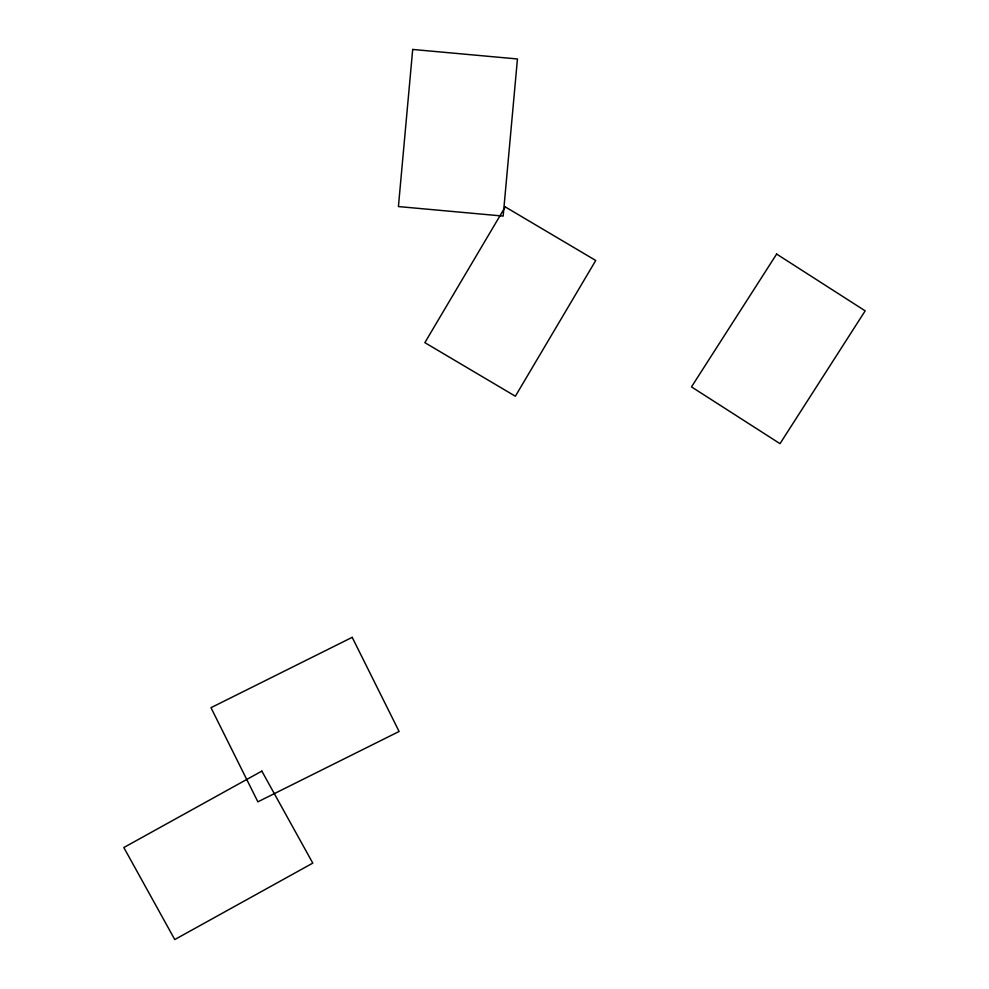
<?xml version="1.0" encoding="UTF-8"?>
<svg xmlns="http://www.w3.org/2000/svg" width="989" height="989" viewBox="0 0 989 989"><rect width="100%" height="100%" fill="white"/><g stroke="black" fill="none" stroke-linecap="round" stroke-linejoin="round"><path stroke-width="1.48" d="M412.697 49.45L398.419 206.565L503.166 216.084L517.445 58.969L412.697 49.45M505.243 206.899L424.862 342.651L515.368 396.23L595.749 260.478L505.243 206.899M776.637 254.074L691.484 386.884L780.012 443.653L865.177 310.855L776.637 254.074M261.838 771.111L123.823 847.536L174.769 939.55L312.784 863.125L261.838 771.111M352.195 637.336L210.991 707.691L257.882 801.832L399.099 731.477L352.195 637.336"/></g></svg>
